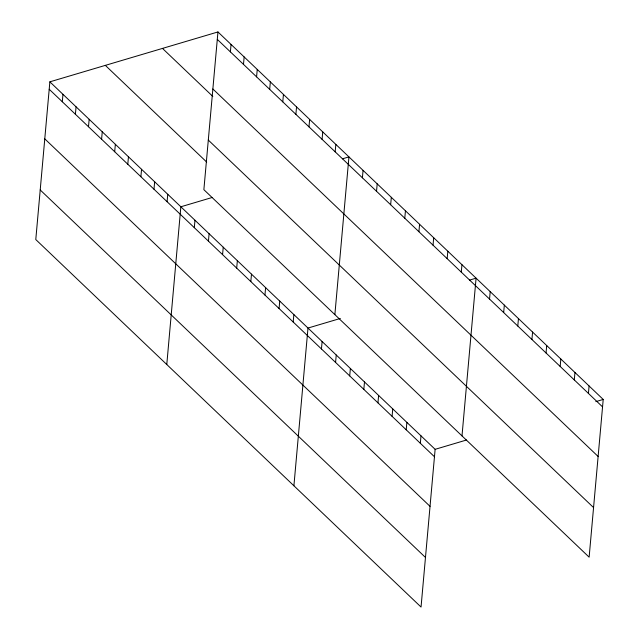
<?xml version="1.0" encoding="UTF-8"?>
<svg xmlns="http://www.w3.org/2000/svg" width="639" height="639" viewBox="0 0 639 639"><rect width="100%" height="100%" fill="white"/><g stroke="black" fill="none" stroke-linecap="round" stroke-linejoin="round"><path stroke-width="0.96" d="M49.866 81.832L35.784 239.553L421.045 607.05L435.127 449.329L49.866 81.832L217.955 31.95L603.216 399.447L589.134 557.168L203.873 189.671L217.955 31.95M62.302 101.761L62.965 94.324M75.402 114.253L76.065 106.825M88.501 126.746L89.164 119.317M101.593 139.246L102.256 131.81M114.693 151.739L115.355 144.302M127.792 164.231L128.455 156.803M140.892 176.723L141.554 169.295M153.991 189.224L154.654 181.788M167.091 201.716L167.753 194.288M166.779 364.502L180.853 206.78L212.284 197.451M194.312 227.684L194.975 220.255M208.442 241.159L209.105 233.73M230.391 51.879L231.054 44.442M222.572 254.634L223.235 247.205M243.483 64.371L244.154 56.943M236.694 268.108L237.357 260.68M256.582 76.864L257.245 69.435M250.823 281.583L251.486 274.155M269.682 89.364L270.345 81.928M264.945 295.058L265.608 287.63M282.781 101.857L283.444 94.42M295.881 114.349L296.544 106.921M279.075 308.533L279.738 301.105M308.98 126.849L309.643 119.413M293.197 322.008L293.86 314.58M322.08 139.342L322.743 131.906M293.908 485.776L307.99 328.055L340.347 318.454M335.179 151.834L335.842 144.406M321.449 348.958L322.112 341.53M334.868 314.62L348.942 156.898L342.472 158.815M335.579 362.433L336.242 355.004M362.401 177.802L363.064 170.373M349.701 375.908L350.364 368.479M376.531 191.277L377.194 183.848M363.831 389.383L364.494 381.954M390.653 204.752L391.316 197.323M377.953 402.858L378.615 395.429M404.783 218.226L405.445 210.798M392.082 416.332L392.745 408.904M418.912 231.701L419.575 224.273M406.212 429.807L406.875 422.379M433.034 245.176L433.697 237.748M420.334 443.282L420.997 435.854M447.164 258.651L447.827 251.223M461.286 272.126L461.949 264.698M461.997 435.894L476.079 278.173L469.609 280.09M489.538 299.076L490.201 291.648M503.668 312.551L504.331 305.123M517.79 326.026L518.453 318.597M531.92 339.501L532.583 332.072M546.041 352.976L546.704 345.547M560.171 366.451L560.834 359.022M574.293 379.925L574.956 372.497M588.423 393.4L589.086 385.972M435.127 449.329L466.558 439.999M595.82 401.635L603.216 399.447M217.292 39.378L602.545 406.875M212.859 88.981L598.12 456.47M162.482 48.412L212.811 96.417M208.306 140.077L593.559 507.574M105.331 65.37L206.677 162.042M49.203 89.26L434.464 456.757M44.778 138.863L430.031 506.352M40.217 189.959L425.47 557.456"/></g></svg>
